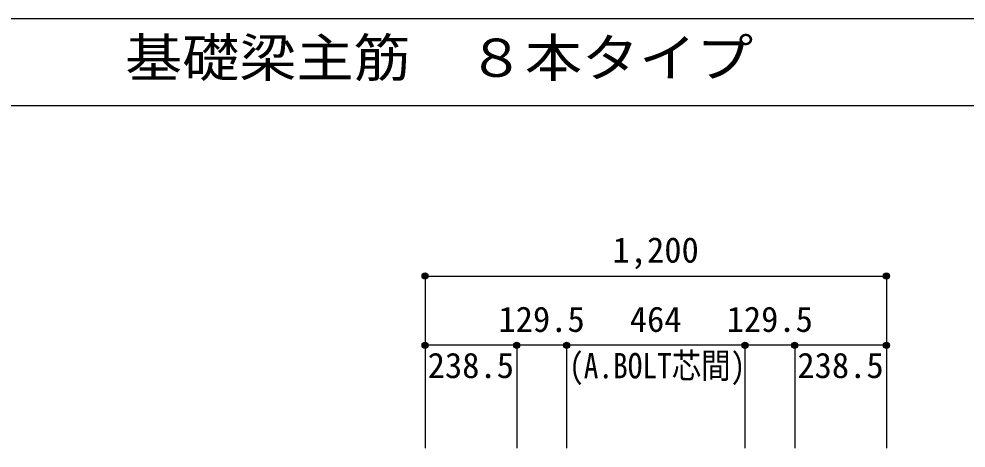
# Model space of a CAD drawing. Units: millimetres at full size, sheet at 1:30. Extents: x -5973 to 5954, y -4195 to 4201.
# Drawn here: x -1104 to 1359, y -1112 to 3 of the extents above; entities that cross this region are included whole.
import ezdxf
from ezdxf.enums import TextEntityAlignment as Align

# ---------------------------------------------------------------- set-up
doc = ezdxf.new("R2010")
doc.units = ezdxf.units.MM
doc.header["$LTSCALE"] = 30
doc.header["$PDMODE"] = 32
doc.header["$PDSIZE"] = 15
for name, color, linetype in [('0-7_文字', 4, 'Continuous'), ('0-D_寸法', 4, 'Continuous'), ('6-7_文字', 7, 'Continuous'), ('F-0_枠', 6, 'Continuous')]:
    doc.layers.add(name, color=color, linetype=linetype)
doc.styles.add('ＭＳ ゴシック', font='')
doc.styles.get('ＭＳ ゴシック').set_extended_font_data('MS Gothic')

msp = doc.modelspace()

# ---------------------------------------------------------------- linework, layer by layer
at = {"layer": '0-D_寸法'}
for p, q in [((-47.56, -665.12), (1152.44, -665.12)), ((-47.56, -665.12), (-47.56, -845.12)), ((-47.56, -665.12), (-47.56, -845.12)), ((1152.44, -665.12), (1152.44, -1112.16)), ((-47.56, -845.12), (-47.56, -1112.16)), ((190.94, -845.12), (-47.56, -845.12)), ((190.94, -845.12), (190.94, -1112.16)), ((320.44, -845.12), (190.94, -845.12)), ((320.44, -845.12), (320.44, -1112.16)), ((784.44, -845.12), (320.44, -845.12)), ((784.44, -845.12), (784.44, -1112.16)), ((913.94, -845.12), (784.44, -845.12)), ((913.94, -845.12), (913.94, -1112.16)), ((1152.44, -845.12), (913.94, -845.12)), ((1152.44, -845.12), (1152.44, -1112.16))]:
    msp.add_line(p, q, dxfattribs=at)
for centre, radius in [((-47.56, -665.12), 8), ((-47.56, -665.12), 7.2), ((-47.56, -665.12), 6.4), ((-47.56, -665.12), 5.6), ((-47.56, -665.12), 4.8), ((-47.56, -665.12), 4), ((-47.56, -665.12), 3.2), ((-47.56, -665.12), 2.4), ((-47.56, -665.12), 1.6), ((-47.56, -665.12), 0.8), ((1152.44, -665.12), 8), ((1152.44, -665.12), 7.2), ((1152.44, -665.12), 6.4), ((1152.44, -665.12), 5.6), ((1152.44, -665.12), 4.8), ((1152.44, -665.12), 4), ((1152.44, -665.12), 3.2), ((1152.44, -665.12), 2.4), ((1152.44, -665.12), 1.6), ((1152.44, -665.12), 0.8), ((-47.56, -845.12), 8), ((190.94, -845.12), 8), ((320.44, -845.12), 8), ((784.44, -845.12), 8), ((913.94, -845.12), 8), ((1152.44, -845.12), 8), ((-47.56, -845.12), 7.2), ((-47.56, -845.12), 6.4), ((-47.56, -845.12), 5.6), ((-47.56, -845.12), 4.8), ((-47.56, -845.12), 4), ((-47.56, -845.12), 3.2), ((-47.56, -845.12), 2.4), ((-47.56, -845.12), 1.6), ((-47.56, -845.12), 0.8), ((190.94, -845.12), 7.2), ((190.94, -845.12), 6.4), ((190.94, -845.12), 5.6), ((190.94, -845.12), 4.8), ((190.94, -845.12), 4), ((190.94, -845.12), 3.2), ((190.94, -845.12), 2.4), ((190.94, -845.12), 1.6), ((190.94, -845.12), 0.8), ((320.44, -845.12), 7.2), ((320.44, -845.12), 6.4), ((320.44, -845.12), 5.6), ((320.44, -845.12), 4.8), ((320.44, -845.12), 4), ((320.44, -845.12), 3.2), ((320.44, -845.12), 2.4), ((320.44, -845.12), 1.6), ((320.44, -845.12), 0.8), ((784.44, -845.12), 7.2), ((784.44, -845.12), 6.4), ((784.44, -845.12), 5.6), ((784.44, -845.12), 4.8), ((784.44, -845.12), 4), ((784.44, -845.12), 3.2), ((784.44, -845.12), 2.4), ((784.44, -845.12), 1.6), ((784.44, -845.12), 0.8), ((913.94, -845.12), 7.2), ((913.94, -845.12), 6.4), ((913.94, -845.12), 5.6), ((913.94, -845.12), 4.8), ((913.94, -845.12), 4), ((913.94, -845.12), 3.2), ((913.94, -845.12), 2.4), ((913.94, -845.12), 1.6), ((913.94, -845.12), 0.8), ((1152.44, -845.12), 7.2), ((1152.44, -845.12), 6.4), ((1152.44, -845.12), 5.6), ((1152.44, -845.12), 4.8), ((1152.44, -845.12), 4), ((1152.44, -845.12), 3.2), ((1152.44, -845.12), 2.4), ((1152.44, -845.12), 1.6), ((1152.44, -845.12), 0.8)]:
    msp.add_circle(centre, radius, dxfattribs=at)
at = {"layer": '0-D_寸法', "color": 7}
for p in [(-47.56, -665.12), (-47.56, -665.12), (1152.44, -665.12), (-47.56, -845.12), (190.94, -845.12), (320.44, -845.12), (784.44, -845.12), (913.94, -845.12), (1152.44, -845.12)]:
    msp.add_point(p, dxfattribs=at)
at = {"layer": 'F-0_枠', "color": 2}
for p, q in [((3723.6, 2.95), (-5972.88, 2.95)), ((-5972.88, -222.05), (3723.6, -222.05))]:
    msp.add_line(p, q, dxfattribs=at)

# ---------------------------------------------------------------- texts
at = {"layer": '0-7_文字', "style": 'ＭＳ ゴシック', "width": 0.85}
msp.add_text('(A.BOLT芯間)', height=65.98, dxfattribs=at).set_placement((326.92, -950.8), align=Align.BOTTOM_LEFT)
at = {"layer": '0-D_寸法', "style": 'ＭＳ ゴシック'}
for s, p in [('1,200', (439.94, -650.12)), ('129.5', (143.19, -830.12)), ('464', (484.94, -830.12)), ('129.5', (736.69, -830.12)), ('238.5', (-40.81, -950.12)), ('238.5', (920.69, -950.12))]:
    msp.add_text(s, height=65.98, dxfattribs=at).set_placement(p, align=Align.BOTTOM_LEFT)
at = {"layer": '6-7_文字', "color": 2, "style": 'ＭＳ ゴシック', "width": 1.1}
msp.add_text('\u3000\u3000基礎梁主筋\u3000８本タイプ', height=98.97, dxfattribs=at).set_placement((-1124.64, -177.05), align=Align.BOTTOM_LEFT)

doc.saveas('drawing.dxf')
